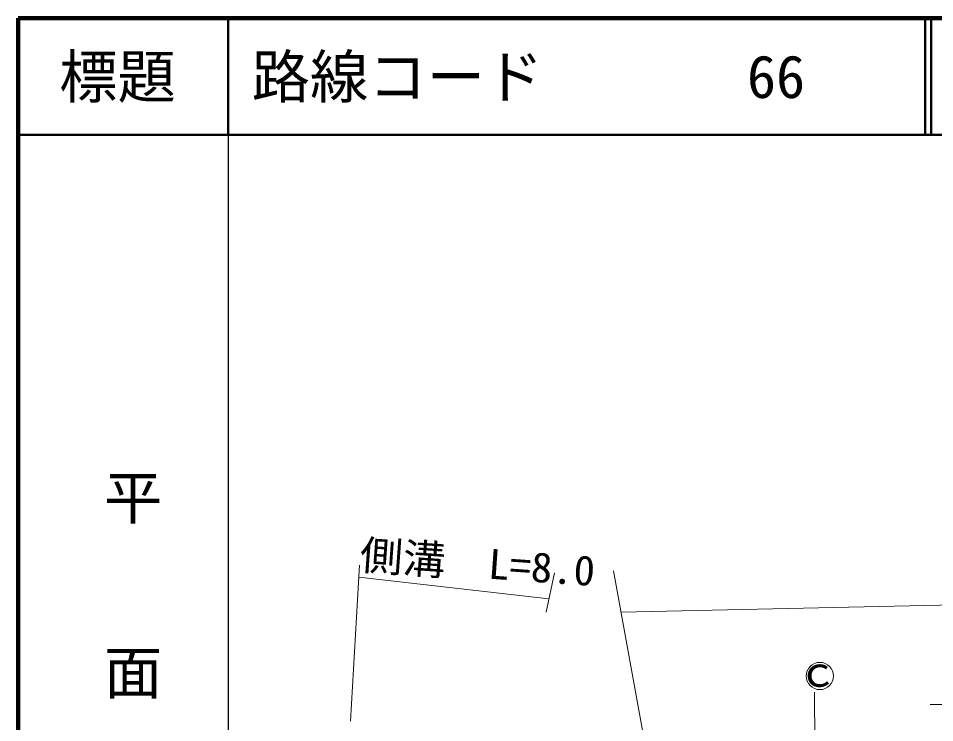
# Model space of a CAD drawing. Units: millimetres, scale not verified. Extents: x 40000 to 680000, y 20000 to 380000.
# Drawn here: x 40000 to 118554, y 319619 to 380000 of the extents above; entities that cross this region are included whole.
import ezdxf
from ezdxf.enums import TextEntityAlignment as Align

# ---------------------------------------------------------------- set-up
doc = ezdxf.new("R2010")
doc.units = ezdxf.units.MM
doc.header["$LTSCALE"] = 1000
for name, color, linetype, lineweight in [('M-TTL', 2, 'Continuous', 140), ('M-TTL-BAND', 7, 'Continuous', 25), ('M-TTL-LINE', 7, 'Continuous', 50), ('M-TTL-TXT', 7, 'Continuous', 13), ('M-WORK', 1, 'Continuous', 13)]:
    doc.layers.add(name, color=color, linetype=linetype, lineweight=lineweight)
doc.styles.add('@ＭＳ ゴシック', font='')
doc.styles.add('ＭＳ ゴシック', font='')
doc.styles.get('@ＭＳ ゴシック').set_extended_font_data('@MS Gothic')
doc.styles.get('ＭＳ ゴシック').set_extended_font_data('MS Gothic')

msp = doc.modelspace()

# ---------------------------------------------------------------- linework, layer by layer
at = {"layer": 'M-TTL'}
for p, q in [((40000, 380000), (40000, 20000)), ((680000, 380000), (40000, 380000))]:
    msp.add_line(p, q, dxfattribs=at)
at = {"layer": 'M-TTL-BAND'}
msp.add_line((58000, 370000), (58000, 20000), dxfattribs=at)
at = {"layer": 'M-TTL-LINE'}
for p, q in [((58000, 380000), (58000, 370000)), ((117750, 380000), (117750, 370000)), ((118250, 380000), (118250, 370000)), ((40000, 370000), (680000, 370000))]:
    msp.add_line(p, q, dxfattribs=at)
at = {"layer": 'M-WORK'}
for p, q in [((68488, 319735), (69234, 333127)), ((85245, 329093), (85961, 332465)), ((91032, 332644), (99036, 288288)), ((91675, 329080), (248056, 332553)), ((69177, 332103), (85487, 330232)), ((108264, 322239), (108447, 292883))]:
    msp.add_line(p, q, dxfattribs=at)
msp.add_circle((108704, 323620), 1170, dxfattribs=at)
msp.add_open_spline([(118289, 307672), (118994, 308251), (121018, 310093), (121661, 310741), (122120, 311203), (123380, 312702), (123785, 313213), (123976, 313453), (124528, 314204), (124633, 314493), (124728, 314755), (124763, 315601), (124754, 315879), (124746, 316164), (124606, 317007), (124546, 317285), (124442, 317765), (124100, 319199), (123938, 319662), (123835, 319955), (123439, 320877), (123149, 320988), (122489, 321109), (120595, 321070), (119899, 321144), (119431, 321184), (118498, 321189), (118154, 321164)], degree=3, knots=[0, 0, 0, 0, 1, 1, 1, 2, 2, 2, 3, 3, 3, 4, 4, 4, 5, 5, 5, 6, 6, 6, 7, 7, 7, 8, 8, 8, 9, 9, 9, 9], dxfattribs=at)

# ---------------------------------------------------------------- texts
at = {"layer": 'M-TTL-BAND', "style": '@ＭＳ ゴシック'}
msp.add_text('平\u3000\u3000面\u3000\u3000図', height=3666, rotation=270, dxfattribs=at).set_placement((49777, 306475), align=Align.MIDDLE_RIGHT)
at = {"layer": 'M-TTL-TXT', "style": 'ＭＳ ゴシック'}
msp.add_text('標題', height=3666, dxfattribs=at).set_placement((48500, 375000), align=Align.MIDDLE_CENTER)
msp.add_text('路線コード       66', height=3666, dxfattribs=at).set_placement((60000, 375000), align=Align.MIDDLE_LEFT)
at = {"layer": 'M-WORK', "style": 'ＭＳ ゴシック', "width": 1.05}
msp.add_text('側溝\u3000L=8.0', height=2566, rotation=355.957, dxfattribs=at).set_placement((69155, 331984), align=Align.BOTTOM_LEFT)
at = {"layer": 'M-WORK', "style": 'ＭＳ ゴシック'}
msp.add_text('ｃ', height=2566, rotation=2.289, dxfattribs=at).set_placement((108516, 323969), align=Align.MIDDLE_CENTER)

doc.saveas('drawing.dxf')
